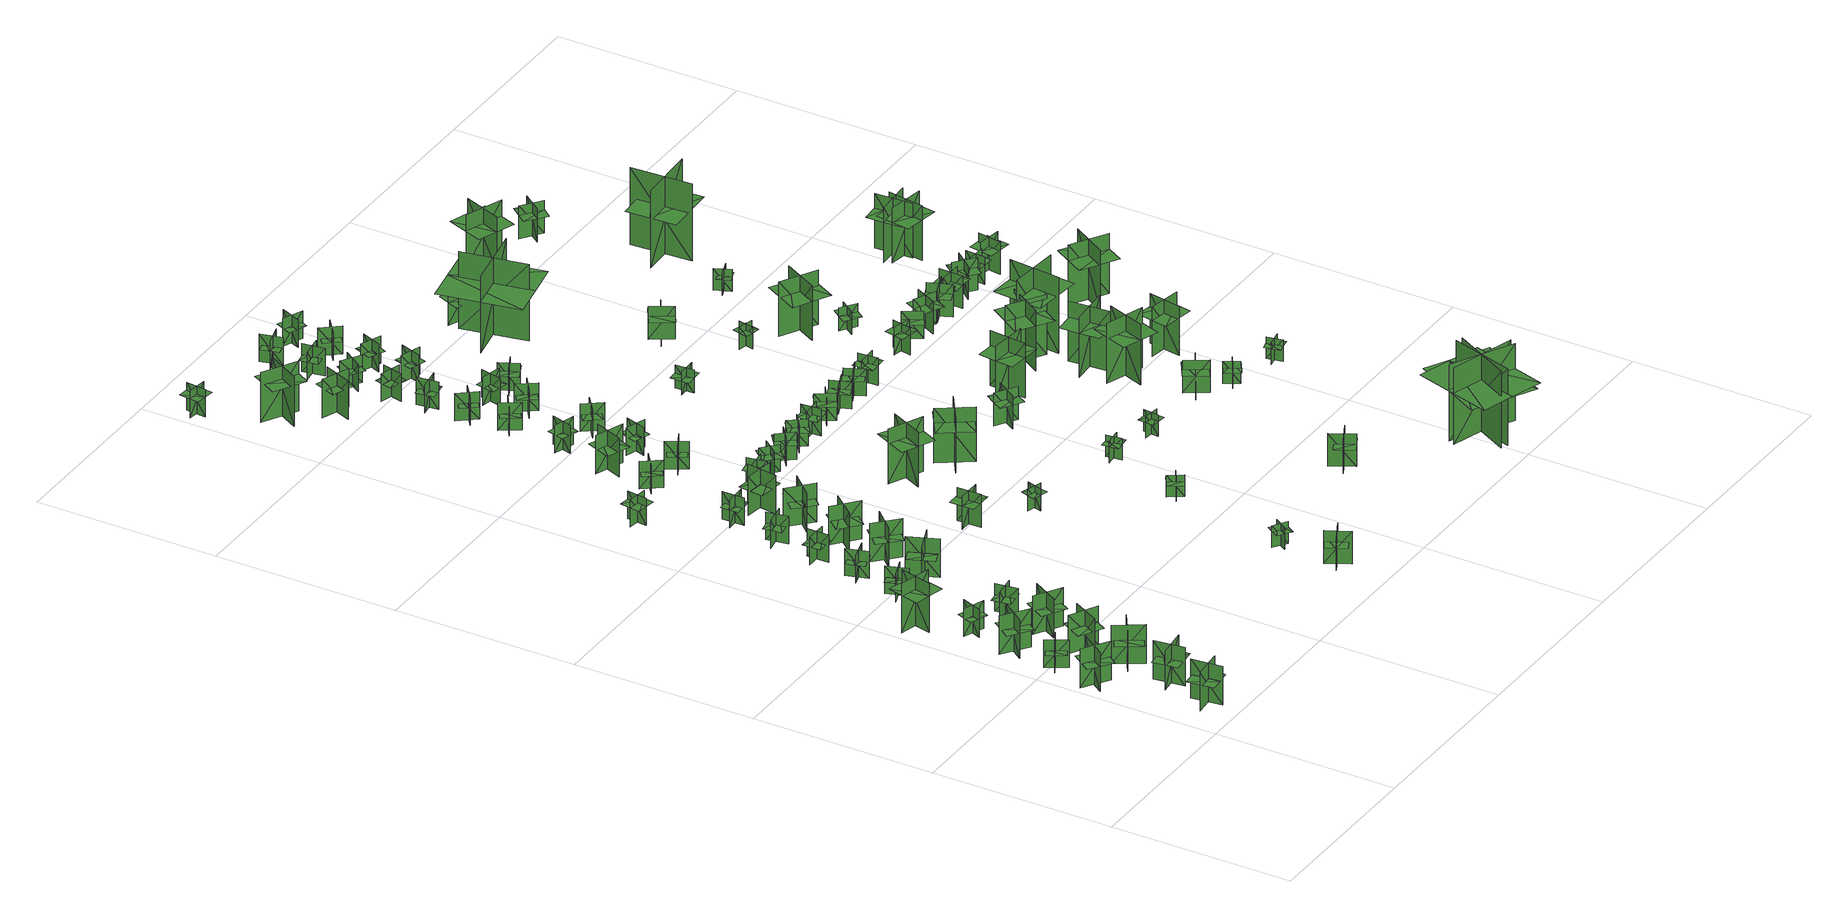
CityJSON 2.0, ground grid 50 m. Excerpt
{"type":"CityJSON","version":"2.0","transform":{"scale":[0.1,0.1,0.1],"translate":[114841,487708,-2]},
"CityObjects":{
"tree1":{"type":"SolitaryVegetationObject","geometry":[{"type":"MultiSurface","lod":"1","boundaries":[[[0,1,2]],[[0,2,3]],[[4,5,6]],[[4,6,7]],[[8,9,10]],[[8,10,11]],[[8,12,13]],[[8,13,9]]]}]},
"tree2":{"type":"SolitaryVegetationObject","geometry":[{"type":"MultiSurface","lod":"1","boundaries":[[[14,15,16]],[[14,16,17]],[[18,19,20]],[[18,20,21]],[[22,23,24]],[[22,24,25]],[[22,26,27]],[[22,27,23]]]}]},
"tree3":{"type":"SolitaryVegetationObject","geometry":[{"type":"MultiSurface","lod":"1","boundaries":[[[28,29,30]],[[28,30,31]],[[32,33,34]],[[32,34,35]],[[36,37,38]],[[36,38,39]],[[36,40,41]],[[36,41,37]]]}]},
"tree4":{"type":"SolitaryVegetationObject","geometry":[{"type":"MultiSurface","lod":"1","boundaries":[[[42,43,44]],[[42,44,45]],[[46,47,48]],[[46,48,49]],[[50,51,52]],[[50,52,53]],[[50,54,55]],[[50,55,51]]]}]},
"tree5":{"type":"SolitaryVegetationObject","geometry":[{"type":"MultiSurface","lod":"1","boundaries":[[[56,57,58]],[[56,58,59]],[[60,61,62]],[[60,62,63]],[[64,65,66]],[[64,66,67]],[[64,68,69]],[[64,69,65]]]}]},
"tree6":{"type":"SolitaryVegetationObject","geometry":[{"type":"MultiSurface","lod":"1","boundaries":[[[70,71,72]],[[70,72,73]],[[74,75,76]],[[74,76,77]],[[78,79,80]],[[78,80,81]],[[78,82,83]],[[78,83,79]]]}]},
"tree7":{"type":"SolitaryVegetationObject","geometry":[{"type":"MultiSurface","lod":"1","boundaries":[[[84,85,86]],[[84,86,87]],[[88,89,90]],[[88,90,91]],[[92,93,94]],[[92,94,95]],[[92,96,97]],[[92,97,93]]]}]},
"tree8":{"type":"SolitaryVegetationObject","geometry":[{"type":"MultiSurface","lod":"1","boundaries":[[[98,99,100]],[[98,100,101]],[[102,103,104]],[[102,104,105]],[[106,107,108]],[[106,108,109]],[[106,109,110]],[[106,110,111]]]}]},
"tree9":{"type":"SolitaryVegetationObject","geometry":[{"type":"MultiSurface","lod":"1","boundaries":[[[112,113,114]],[[112,114,115]],[[116,117,118]],[[116,118,119]],[[120,121,122]],[[120,122,123]],[[120,124,125]],[[120,125,121]]]}]},
"tree10":{"type":"SolitaryVegetationObject","geometry":[{"type":"MultiSurface","lod":"1","boundaries":[[[126,127,128]],[[126,128,129]],[[130,131,132]],[[130,132,133]],[[134,135,136]],[[134,136,137]],[[134,138,139]],[[134,139,135]]]}]},
"tree11":{"type":"SolitaryVegetationObject","geometry":[{"type":"MultiSurface","lod":"1","boundaries":[[[140,141,142]],[[140,142,143]],[[144,145,146]],[[144,146,147]],[[148,149,150]],[[148,150,151]],[[148,152,153]],[[148,153,149]]]}]},
"tree12":{"type":"SolitaryVegetationObject","geometry":[{"type":"MultiSurface","lod":"1","boundaries":[[[154,155,156]],[[154,156,157]],[[158,159,160]],[[158,160,161]],[[162,163,164]],[[162,164,165]],[[162,166,167]],[[162,167,163]]]}]},
"tree13":{"type":"SolitaryVegetationObject","geometry":[{"type":"MultiSurface","lod":"1","boundaries":[[[168,169,170]],[[168,170,171]],[[172,173,174]],[[172,174,175]],[[176,177,178]],[[176,178,179]],[[176,180,181]],[[176,181,177]]]}]},
"tree14":{"type":"SolitaryVegetationObject","geometry":[{"type":"MultiSurface","lod":"1","boundaries":[[[182,183,184]],[[182,184,185]],[[186,187,188]],[[186,188,189]],[[190,191,192]],[[190,192,193]],[[190,194,195]],[[190,195,191]]]}]},
"tree15":{"type":"SolitaryVegetationObject","geometry":[{"type":"MultiSurface","lod":"1","boundaries":[[[196,197,198]],[[196,198,199]],[[200,201,202]],[[200,202,203]],[[204,205,206]],[[204,206,207]],[[204,208,209]],[[204,209,205]]]}]},
"tree16":{"type":"SolitaryVegetationObject","geometry":[{"type":"MultiSurface","lod":"1","boundaries":[[[210,211,212]],[[210,212,213]],[[214,215,216]],[[214,216,217]],[[218,219,220]],[[218,220,221]],[[218,222,223]],[[218,223,219]]]}]},
"tree17":{"type":"SolitaryVegetationObject","geometry":[{"type":"MultiSurface","lod":"1","boundaries":[[[224,225,226]],[[224,226,227]],[[228,229,230]],[[228,230,231]],[[232,233,234]],[[232,234,235]],[[232,236,237]],[[232,237,233]]]}]},
"tree18":{"type":"SolitaryVegetationObject","geometry":[{"type":"MultiSurface","lod":"1","boundaries":[[[238,239,240]],[[238,240,241]],[[242,243,244]],[[242,244,245]],[[246,247,248]],[[246,248,249]],[[246,249,250]],[[246,250,251]]]}]},
"tree19":{"type":"SolitaryVegetationObject","geometry":[{"type":"MultiSurface","lod":"1","boundaries":[[[252,253,254]],[[252,254,255]],[[256,257,258]],[[256,258,259]],[[260,261,262]],[[260,262,263]],[[260,264,265]],[[260,265,261]]]}]},
"tree20":{"type":"SolitaryVegetationObject","geometry":[{"type":"MultiSurface","lod":"1","boundaries":[[[266,267,268]],[[266,268,269]],[[270,271,272]],[[270,272,273]],[[274,275,276]],[[274,276,277]],[[274,278,279]],[[274,279,275]]]}]},
"tree21":{"type":"SolitaryVegetationObject","geometry":[{"type":"MultiSurface","lod":"1","boundaries":[[[280,281,282]],[[280,282,283]],[[284,285,286]],[[284,286,287]],[[288,289,290]],[[288,290,291]],[[288,292,293]],[[288,293,289]]]}]},
"tree22":{"type":"SolitaryVegetationObject","geometry":[{"type":"MultiSurface","lod":"1","boundaries":[[[294,295,296]],[[294,296,297]],[[298,299,300]],[[298,300,301]],[[302,303,304]],[[302,304,305]],[[302,306,307]],[[302,307,303]]]}]},
"tree23":{"type":"SolitaryVegetationObject","geometry":[{"type":"MultiSurface","lod":"1","boundaries":[[[308,309,310]],[[308,310,311]],[[312,313,314]],[[312,314,315]],[[316,317,318]],[[316,318,319]],[[316,320,321]],[[316,321,317]]]}]},
"tree24":{"type":"SolitaryVegetationObject","geometry":[{"type":"MultiSurface","lod":"1","boundaries":[[[322,323,324]],[[322,324,325]],[[326,327,328]],[[326,328,329]],[[330,331,332]],[[330,332,333]],[[330,333,334]],[[330,334,335]]]}]},
"tree25":{"type":"SolitaryVegetationObject","geometry":[{"type":"MultiSurface","lod":"1","boundaries":[[[336,337,338]],[[336,338,339]],[[340,341,342]],[[340,342,343]],[[344,345,346]],[[344,346,347]],[[344,347,348]],[[344,348,349]]]}]},
"tree26":{"type":"SolitaryVegetationObject","geometry":[{"type":"MultiSurface","lod":"1","boundaries":[[[350,351,352]],[[350,352,353]],[[354,355,356]],[[354,356,357]],[[358,359,360]],[[358,360,361]],[[358,362,363]],[[358,363,359]]]}]},
"tree27":{"type":"SolitaryVegetationObject","geometry":[{"type":"MultiSurface","lod":"1","boundaries":[[[364,365,366]],[[364,366,367]],[[368,369,370]],[[368,370,371]],[[372,373,374]],[[372,374,375]],[[372,375,376]],[[372,376,377]]]}]},
"tree28":{"type":"SolitaryVegetationObject","geometry":[{"type":"MultiSurface","lod":"1","boundaries":[[[378,379,380]],[[378,380,381]],[[382,383,384]],[[382,384,385]],[[386,387,388]],[[386,388,389]],[[386,389,390]],[[386,390,391]]]}]},
"tree29":{"type":"SolitaryVegetationObject","geometry":[{"type":"MultiSurface","lod":"1","boundaries":[[[392,393,394]],[[392,394,395]],[[396,397,398]],[[396,398,399]],[[400,401,402]],[[400,402,403]],[[400,403,404]],[[400,404,405]]]}]},
"tree30":{"type":"SolitaryVegetationObject","geometry":[{"type":"MultiSurface","lod":"1","boundaries":[[[406,407,408]],[[406,408,409]],[[410,411,412]],[[410,412,413]],[[414,415,416]],[[414,416,417]],[[414,418,419]],[[414,419,415]]]}]},
"tree31":{"type":"SolitaryVegetationObject","geometry":[{"type":"MultiSurface","lod":"1","boundaries":[[[420,421,422]],[[420,422,423]],[[424,425,426]],[[424,426,427]],[[428,429,430]],[[428,430,431]],[[428,432,433]],[[428,433,429]]]}]},
"tree32":{"type":"SolitaryVegetationObject","geometry":[{"type":"MultiSurface","lod":"1","boundaries":[[[434,435,436]],[[434,436,437]],[[438,439,440]],[[438,440,441]],[[442,443,444]],[[442,444,445]],[[442,445,446]],[[442,446,447]]]}]},
"tree33":{"type":"SolitaryVegetationObject","geometry":[{"type":"MultiSurface","lod":"1","boundaries":[[[448,449,450]],[[448,450,451]],[[452,453,454]],[[452,454,455]],[[456,457,458]],[[456,458,459]],[[456,460,461]],[[456,461,457]]]}]},
"tree34":{"type":"SolitaryVegetationObject","geometry":[{"type":"MultiSurface","lod":"1","boundaries":[[[462,463,464]],[[462,464,465]],[[466,467,468]],[[466,468,469]],[[470,471,472]],[[470,472,473]],[[470,473,474]],[[470,474,475]]]}]},
"tree35":{"type":"SolitaryVegetationObject","geometry":[{"type":"MultiSurface","lod":"1","boundaries":[[[476,477,478]],[[476,478,479]],[[480,481,482]],[[480,482,483]],[[484,485,486]],[[484,486,487]],[[484,488,489]],[[484,489,485]]]}]},
"tree36":{"type":"SolitaryVegetationObject","geometry":[{"type":"MultiSurface","lod":"1","boundaries":[[[490,491,492]],[[490,492,493]],[[494,495,496]],[[494,496,497]],[[498,499,500]],[[498,500,501]],[[498,501,502]],[[498,502,503]]]}]},
"tree37":{"type":"SolitaryVegetationObject","geometry":[{"type":"MultiSurface","lod":"1","boundaries":[[[504,505,506]],[[504,506,507]],[[508,509,510]],[[508,510,511]],[[512,513,514]],[[512,514,515]],[[512,516,517]],[[512,517,513]]]}]},
"tree38":{"type":"SolitaryVegetationObject","geometry":[{"type":"MultiSurface","lod":"1","boundaries":[[[518,519,520]],[[518,520,521]],[[522,523,524]],[[522,524,525]],[[526,527,528]],[[526,528,529]],[[526,529,530]],[[526,530,531]]]}]},
"tree39":{"type":"SolitaryVegetationObject","geometry":[{"type":"MultiSurface","lod":"1","boundaries":[[[532,533,534]],[[532,534,535]],[[536,537,538]],[[536,538,539]],[[540,541,542]],[[540,542,543]],[[540,543,544]],[[540,544,545]]]}]},
"tree40":{"type":"SolitaryVegetationObject","geometry":[{"type":"MultiSurface","lod":"1","boundaries":[[[546,547,548]],[[546,548,549]],[[550,551,552]],[[550,552,553]],[[554,555,556]],[[554,556,557]],[[554,558,559]],[[554,559,555]]]}]},
"tree41":{"type":"SolitaryVegetationObject","geometry":[{"type":"MultiSurface","lod":"1","boundaries":[[[560,561,562]],[[560,562,563]],[[564,565,566]],[[564,566,567]],[[568,569,570]],[[568,570,571]],[[568,572,573]],[[568,573,569]]]}]},
"tree42":{"type":"SolitaryVegetationObject","geometry":[{"type":"MultiSurface","lod":"1","boundaries":[[[574,575,576]],[[574,576,577]],[[578,579,580]],[[578,580,581]],[[582,583,584]],[[582,584,585]],[[582,586,587]],[[582,587,583]]]}]},
"tree43":{"type":"SolitaryVegetationObject","geometry":[{"type":"MultiSurface","lod":"1","boundaries":[[[588,589,590]],[[588,590,591]],[[592,593,594]],[[592,594,595]],[[596,597,598]],[[596,598,599]],[[596,599,600]],[[596,600,601]]]}]},
"tree44":{"type":"SolitaryVegetationObject","geometry":[{"type":"MultiSurface","lod":"1","boundaries":[[[602,603,604]],[[602,604,605]],[[606,607,608]],[[606,608,609]],[[610,611,612]],[[610,612,613]],[[610,614,615]],[[610,615,611]]]}]},
"tree45":{"type":"SolitaryVegetationObject","geometry":[{"type":"MultiSurface","lod":"1","boundaries":[[[616,617,618]],[[616,618,619]],[[620,621,622]],[[620,622,623]],[[624,625,626]],[[624,626,627]],[[624,627,628]],[[624,628,629]]]}]},
"tree46":{"type":"SolitaryVegetationObject","geometry":[{"type":"MultiSurface","lod":"1","boundaries":[[[630,631,632]],[[630,632,633]],[[634,635,636]],[[634,636,637]],[[638,639,640]],[[638,640,641]],[[638,642,643]],[[638,643,639]]]}]},
"tree47":{"type":"SolitaryVegetationObject","geometry":[{"type":"MultiSurface","lod":"1","boundaries":[[[644,645,646]],[[644,646,647]],[[648,649,650]],[[648,650,651]],[[652,653,654]],[[652,654,655]],[[652,655,656]],[[652,656,657]]]}]},
"tree48":{"type":"SolitaryVegetationObject","geometry":[{"type":"MultiSurface","lod":"1","boundaries":[[[658,659,660]],[[658,660,661]],[[662,663,664]],[[662,664,665]],[[666,667,668]],[[666,668,669]],[[666,670,671]],[[666,671,667]]]}]},
"tree49":{"type":"SolitaryVegetationObject","geometry":[{"type":"MultiSurface","lod":"1","boundaries":[[[672,673,674]],[[672,674,675]],[[676,677,678]],[[676,678,679]],[[680,681,682]],[[680,682,683]],[[680,684,685]],[[680,685,681]]]}]},
"tree50":{"type":"SolitaryVegetationObject","geometry":[{"type":"MultiSurface","lod":"1","boundaries":[[[686,687,688]],[[686,688,689]],[[690,691,692]],[[690,692,693]],[[694,695,696]],[[694,696,697]],[[694,698,699]],[[694,699,695]]]}]},
"tree51":{"type":"SolitaryVegetationObject","geometry":[{"type":"MultiSurface","lod":"1","boundaries":[[[700,701,702]],[[700,702,703]],[[704,705,706]],[[704,706,707]],[[708,709,710]],[[708,710,711]],[[708,711,712]],[[708,712,713]]]}]},
"tree52":{"type":"SolitaryVegetationObject","geometry":[{"type":"MultiSurface","lod":"1","boundaries":[[[714,715,716]],[[714,716,717]],[[718,719,720]],[[718,720,721]],[[722,723,724]],[[722,724,725]],[[722,726,727]],[[722,727,723]]]}]},
"tree53":{"type":"SolitaryVegetationObject","geometry":[{"type":"MultiSurface","lod":"1","boundaries":[[[728,729,730]],[[728,730,731]],[[732,733,734]],[[732,734,735]],[[736,737,738]],[[736,738,739]],[[736,740,741]],[[736,741,737]]]}]},
"tree54":{"type":"SolitaryVegetationObject","geometry":[{"type":"MultiSurface","lod":"1","boundaries":[[[742,743,744]],[[742,744,745]],[[746,747,748]],[[746,748,749]],[[750,751,752]],[[750,752,753]],[[750,753,754]],[[750,754,755]]]}]},
"tree55":{"type":"SolitaryVegetationObject","geometry":[{"type":"MultiSurface","lod":"1","boundaries":[[[756,757,758]],[[756,758,759]],[[760,761,762]],[[760,762,763]],[[764,765,766]],[[764,766,767]],[[764,768,769]],[[764,769,765]]]}]},
"tree56":{"type":"SolitaryVegetationObject","geometry":[{"type":"MultiSurface","lod":"1","boundaries":[[[770,771,772]],[[770,772,773]],[[774,775,776]],[[774,776,777]],[[778,779,780]],[[778,780,781]],[[778,781,782]],[[778,782,783]]]}]},
"tree57":{"type":"SolitaryVegetationObject","geometry":[{"type":"MultiSurface","lod":"1","boundaries":[[[784,785,786]],[[784,786,787]],[[788,789,790]],[[788,790,791]],[[792,793,794]],[[792,794,795]],[[792,795,796]],[[792,796,797]]]}]},
"tree58":{"type":"SolitaryVegetationObject","geometry":[{"type":"MultiSurface","lod":"1","boundaries":[[[798,799,800]],[[798,800,801]],[[802,803,804]],[[802,804,805]],[[806,807,808]],[[806,808,809]],[[806,810,811]],[[806,811,807]]]}]},
"tree59":{"type":"SolitaryVegetationObject","geometry":[{"type":"MultiSurface","lod":"1","boundaries":[[[812,813,814]],[[812,814,815]],[[816,817,818]],[[816,818,819]],[[820,821,822]],[[820,822,823]],[[820,824,825]],[[820,825,821]]]}]},
"tree60":{"type":"SolitaryVegetationObject","geometry":[{"type":"MultiSurface","lod":"1","boundaries":[[[826,827,828]],[[826,828,829]],[[830,831,832]],[[830,832,833]],[[834,835,836]],[[834,836,837]],[[834,837,838]],[[834,838,839]]]}]},
"tree61":{"type":"SolitaryVegetationObject","geometry":[{"type":"MultiSurface","lod":"1","boundaries":[[[840,841,842]],[[840,842,843]],[[844,845,846]],[[844,846,847]],[[848,849,850]],[[848,850,851]],[[848,851,852]],[[848,852,853]]]}]},
"tree62":{"type":"SolitaryVegetationObject","geometry":[{"type":"MultiSurface","lod":"1","boundaries":[[[854,855,856]],[[854,856,857]],[[858,859,860]],[[858,860,861]],[[862,863,864]],[[862,864,865]],[[862,865,866]],[[862,866,867]]]}]},
"tree63":{"type":"SolitaryVegetationObject","geometry":[{"type":"MultiSurface","lod":"1","boundaries":[[[868,869,870]],[[868,870,871]],[[872,873,874]],[[872,874,875]],[[876,877,878]],[[876,878,879]],[[876,879,880]],[[876,880,881]]]}]},
"tree64":{"type":"SolitaryVegetationObject","geometry":[{"type":"MultiSurface","lod":"1","boundaries":[[[882,883,884]],[[882,884,885]],[[886,887,888]],[[886,888,889]],[[890,891,892]],[[890,892,893]],[[890,893,894]],[[890,894,895]]]}]},
"tree65":{"type":"SolitaryVegetationObject","geometry":[{"type":"MultiSurface","lod":"1","boundaries":[[[896,897,898]],[[896,898,899]],[[900,901,902]],[[900,902,903]],[[904,905,906]],[[904,906,907]],[[904,907,908]],[[904,908,909]]]}]},
"tree66":{"type":"SolitaryVegetationObject","geometry":[{"type":"MultiSurface","lod":"1","boundaries":[[[910,911,912]],[[910,912,913]],[[914,915,916]],[[914,916,917]],[[918,919,920]],[[918,920,921]],[[918,921,922]],[[918,922,923]]]}]},
"tree67":{"type":"SolitaryVegetationObject","geometry":[{"type":"MultiSurface","lod":"1","boundaries":[[[924,925,926]],[[924,926,927]],[[928,929,930]],[[928,930,931]],[[932,933,934]],[[932,934,935]],[[932,935,936]],[[932,936,937]]]}]},
"tree68":{"type":"SolitaryVegetationObject","geometry":[{"type":"MultiSurface","lod":"1","boundaries":[[[938,939,940]],[[938,940,941]],[[942,943,944]],[[942,944,945]],[[946,947,948]],[[946,948,949]],[[946,949,950]],[[946,950,951]]]}]},
"tree69":{"type":"SolitaryVegetationObject","geometry":[{"type":"MultiSurface","lod":"1","boundaries":[[[952,953,954]],[[952,954,955]],[[956,957,958]],[[956,958,959]],[[960,961,962]],[[960,962,963]],[[960,963,964]],[[960,964,965]]]}]},
"tree70":{"type":"SolitaryVegetationObject","geometry":[{"type":"MultiSurface","lod":"1","boundaries":[[[966,967,968]],[[966,968,969]],[[970,971,972]],[[970,972,973]],[[974,975,976]],[[974,976,977]],[[974,977,978]],[[974,978,979]]]}]},
"tree71":{"type":"SolitaryVegetationObject","geometry":[{"type":"MultiSurface","lod":"1","boundaries":[[[980,981,982]],[[980,982,983]],[[984,985,986]],[[984,986,987]],[[988,989,990]],[[988,990,991]],[[988,991,992]],[[988,992,993]]]}]},
"tree72":{"type":"SolitaryVegetationObject","geometry":[{"type":"MultiSurface","lod":"1","boundaries":[[[994,995,996]],[[994,996,997]],[[998,999,1000]],[[998,1000,1001]],[[1002,1003,1004]],[[1002,1004,1005]],[[1002,1005,1006]],[[1002,1006,1007]]]}]},
"tree73":{"type":"SolitaryVegetationObject","geometry":[{"type":"MultiSurface","lod":"1","boundaries":[[[1008,1009,1010]],[[1008,1010,1011]],[[1012,1013,1014]],[[1012,1014,1015]],[[1016,1017,1018]],[[1016,1018,1019]],[[1016,1019,1020]],[[1016,1020,1021]]]}]},
"tree74":{"type":"SolitaryVegetationObject","geometry":[{"type":"MultiSurface","lod":"1","boundaries":[[[1022,1023,1024]],[[1022,1024,1025]],[[1026,1027,1028]],[[1026,1028,1029]],[[1030,1031,1032]],[[1030,1032,1033]],[[1030,1033,1034]],[[1030,1034,1035]]]}]},
"tree75":{"type":"SolitaryVegetationObject","geometry":[{"type":"MultiSurface","lod":"1","boundaries":[[[1036,1037,1038]],[[1036,1038,1039]],[[1040,1041,1042]],[[1040,1042,1043]],[[1044,1045,1046]],[[1044,1046,1047]],[[1044,1047,1048]],[[1044,1048,1049]]]}]},
"tree76":{"type":"SolitaryVegetationObject","geometry":[{"type":"MultiSurface","lod":"1","boundaries":[[[1050,1051,1052]],[[1050,1052,1053]],[[1054,1055,1056]],[[1054,1056,1057]],[[1058,1059,1060]],[[1058,1060,1061]],[[1058,1061,1062]],[[1058,1062,1063]]]}]},
"tree77":{"type":"SolitaryVegetationObject","geometry":[{"type":"MultiSurface","lod":"1","boundaries":[[[1064,1065,1066]],[[1064,1066,1067]],[[1068,1069,1070]],[[1068,1070,1071]],[[1072,1073,1074]],[[1072,1074,1075]],[[1072,1075,1076]],[[1072,1076,1077]]]}]},
"tree78":{"type":"SolitaryVegetationObject","geometry":[{"type":"MultiSurface","lod":"1","boundaries":[[[1078,1079,1080]],[[1078,1080,1081]],[[1082,1083,1084]],[[1082,1084,1085]],[[1086,1087,1088]],[[1086,1088,1089]],[[1086,1089,1090]],[[1086,1090,1091]]]}]},
"tree79":{"type":"SolitaryVegetationObject","geometry":[{"type":"MultiSurface","lod":"1","boundaries":[[[1092,1093,1094]],[[1092,1094,1095]],[[1096,1097,1098]],[[1096,1098,1099]],[[1100,1101,1102]],[[1100,1102,1103]],[[1100,1103,1104]],[[1100,1104,1105]]]}]},
"tree80":{"type":"SolitaryVegetationObject","geometry":[{"type":"MultiSurface","lod":"1","boundaries":[[[1106,1107,1108]],[[1106,1108,1109]],[[1110,1111,1112]],[[1110,1112,1113]],[[1114,1115,1116]],[[1114,1116,1117]],[[1114,1117,1118]],[[1114,1118,1119]]]}]},
"tree81":{"type":"SolitaryVegetationObject","geometry":[{"type":"MultiSurface","lod":"1","boundaries":[[[1120,1121,1122]],[[1120,1122,1123]],[[1124,1125,1126]],[[1124,1126,1127]],[[1128,1129,1130]],[[1128,1130,1131]],[[1128,1131,1132]],[[1128,1132,1133]]]}]},
"tree82":{"type":"SolitaryVegetationObject","geometry":[{"type":"MultiSurface","lod":"1","boundaries":[[[1134,1135,1136]],[[1134,1136,1137]],[[1138,1139,1140]],[[1138,1140,1141]],[[1142,1143,1144]],[[1142,1144,1145]],[[1142,1145,1146]],[[1142,1146,1147]]]}]},
"tree83":{"type":"SolitaryVegetationObject","geometry":[{"type":"MultiSurface","lod":"1","boundaries":[[[1148,1149,1150]],[[1148,1150,1151]],[[1152,1153,1154]],[[1152,1154,1155]],[[1156,1157,1158]],[[1156,1158,1159]],[[1156,1159,1160]],[[1156,1160,1161]]]}]},
"tree84":{"type":"SolitaryVegetationObject","geometry":[{"type":"MultiSurface","lod":"1","boundaries":[[[1162,1163,1164]],[[1162,1164,1165]],[[1166,1167,1168]],[[1166,1168,1169]],[[1170,1171,1172]],[[1170,1172,1173]],[[1170,1173,1174]],[[1170,1174,1175]]]}]},
"tree85":{"type":"SolitaryVegetationObject","geometry":[{"type":"MultiSurface","lod":"1","boundaries":[[[1176,1177,1178]],[[1176,1178,1179]],[[1180,1181,1182]],[[1180,1182,1183]],[[1184,1185,1186]],[[1184,1186,1187]],[[1184,1187,1188]],[[1184,1188,1189]]]}]},
"tree86":{"type":"SolitaryVegetationObject","geometry":[{"type":"MultiSurface","lod":"1","boundaries":[[[1190,1191,1192]],[[1190,1192,1193]],[[1194,1195,1196]],[[1194,1196,1197]],[[1198,1199,1200]],[[1198,1200,1201]],[[1198,1201,1202]],[[1198,1202,1203]]]}]},
"tree87":{"type":"SolitaryVegetationObject","geometry":[{"type":"MultiSurface","lod":"1","boundaries":[[[1204,1205,1206]],[[1204,1206,1207]],[[1208,1209,1210]],[[1208,1210,1211]],[[1212,1213,1214]],[[1212,1214,1215]],[[1212,1215,1216]],[[1212,1216,1217]]]}]},
"tree88":{"type":"SolitaryVegetationObject","geometry":[{"type":"MultiSurface","lod":"1","boundaries":[[[1218,1219,1220]],[[1218,1220,1221]],[[1222,1223,1224]],[[1222,1224,1225]],[[1226,1227,1228]],[[1226,1228,1229]],[[1226,1229,1230]],[[1226,1230,1231]]]}]},
"tree89":{"type":"SolitaryVegetationObject","geometry":[{"type":"MultiSurface","lod":"1","boundaries":[[[1232,1233,1234]],[[1232,1234,1235]],[[1236,1237,1238]],[[1236,1238,1239]],[[1240,1241,1242]],[[1240,1242,1243]],[[1240,1243,1244]],[[1240,1244,1245]]]}]},
"tree90":{"type":"SolitaryVegetationObject","geometry":[{"type":"MultiSurface","lod":"1","boundaries":[[[1246,1247,1248]],[[1246,1248,1249]],[[1250,1251,1252]],[[1250,1252,1253]],[[1254,1255,1256]],[[1254,1256,1257]],[[1254,1257,1258]],[[1254,1258,1259]]]}]},
"tree91":{"type":"SolitaryVegetationObject","geometry":[{"type":"MultiSurface","lod":"1","boundaries":[[[1260,1261,1262]],[[1260,1262,1263]],[[1264,1265,1266]],[[1264,1266,1267]],[[1268,1269,1270]],[[1268,1270,1271]],[[1268,1271,1272]],[[1268,1272,1273]]]}]},
"tree92":{"type":"SolitaryVegetationObject","geometry":[{"type":"MultiSurface","lod":"1","boundaries":[[[1274,1275,1276]],[[1274,1276,1277]],[[1278,1279,1280]],[[1278,1280,1281]],[[1282,1283,1284]],[[1282,1284,1285]],[[1282,1285,1286]],[[1282,1286,1287]]]}]},
"tree93":{"type":"SolitaryVegetationObject","geometry":[{"type":"MultiSurface","lod":"1","boundaries":[[[1288,1289,1290]],[[1288,1290,1291]],[[1292,1293,1294]],[[1292,1294,1295]],[[1296,1297,1298]],[[1296,1298,1299]],[[1296,1300,1301]],[[1296,1301,1297]]]}]},
"tree94":{"type":"SolitaryVegetationObject","geometry":[{"type":"MultiSurface","lod":"1","boundaries":[[[1302,1303,1304]],[[1302,1304,1305]],[[1306,1307,1308]],[[1306,1308,1309]],[[1310,1311,1312]],[[1310,1312,1313]],[[1310,1313,1314]],[[1310,1314,1315]]]}]},
"tree95":{"type":"SolitaryVegetationObject","geometry":[{"type":"MultiSurface","lod":"1","boundaries":[[[1316,1317,1318]],[[1316,1318,1319]],[[1320,1321,1322]],[[1320,1322,1323]],[[1324,1325,1326]],[[1324,1326,1327]],[[1324,1327,1328]],[[1324,1328,1329]]]}]},
"tree96":{"type":"SolitaryVegetationObject","geometry":[{"type":"MultiSurface","lod":"1","boundaries":[[[1330,1331,1332]],[[1330,1332,1333]],[[1334,1335,1336]],[[1334,1336,1337]],[[1338,1339,1340]],[[1338,1340,1341]],[[1338,1341,1342]],[[1338,1342,1343]]]}]},
"tree97":{"type":"SolitaryVegetationObject","geometry":[{"type":"MultiSurface","lod":"1","boundaries":[[[1344,1345,1346]],[[1344,1346,1347]],[[1348,1349,1350]],[[1348,1350,1351]],[[1352,1353,1354]],[[1352,1354,1355]],[[1352,1355,1356]],[[1352,1356,1357]]]}]},
"tree98":{"type":"SolitaryVegetationObject","geometry":[{"type":"MultiSurface","lod":"1","boundaries":[[[1358,1359,1360]],[[1358,1360,1361]],[[1362,1363,1364]],[[1362,1364,1365]],[[1366,1367,1368]],[[1366,1368,1369]],[[1366,1369,1370]],[[1366,1370,1371]]]}]}
},
"vertices":[
[123,51,10],[113,134,10],[113,134,119],[123,51,119],[155,92,10],[155,92,119],[71,83,119],[71,83,10],[119,56,77],[110,129,77],[76,125,77],[85,52,77],[154,60,77],[145,133,77],
[19,389,9],[89,342,9],[89,342,119],[19,389,119],[29,338,9],[29,338,119],[77,407,119],[77,407,9],[25,389,77],[86,348,77],[105,376,77],[45,417,77],[5,360,77],[66,318,77],
[55,511,11],[85,458,11],[85,458,89],[55,511,89],[45,474,11],[45,474,89],[98,504,89],[98,504,11],[59,508,59],[85,463,59],[106,475,59],[81,520,59],[37,496,59],[63,450,59],
[112,205,10],[195,216,10],[195,216,119],[112,205,119],[154,173,10],[154,173,119],[143,257,119],[143,257,10],[117,209,77],[190,218,77],[185,252,77],[112,243,77],[121,174,77],[194,183,77],
[54,635,10],[123,585,10],[123,585,119],[54,635,119],[63,583,10],[63,583,119],[112,651,119],[112,651,10],[61,634,77],[120,591,77],[140,619,77],[81,662,77],[40,606,77],[99,563,77],
[152,379,10],[197,308,10],[197,308,119],[152,379,119],[141,327,10],[141,327,119],[212,372,119],[212,372,10],[158,376,77],[197,314,77],[226,333,77],[187,394,77],[128,357,77],[168,295,77],
[215,452,9],[141,493,9],[141,493,118],[215,452,118],[200,503,9],[200,503,118],[159,429,118],[159,429,9],[209,452,76],[145,487,76],[128,457,76],[192,422,76],[226,483,76],[162,518,76],
[22,889,10],[112,867,10],[112,867,149],[22,889,149],[57,832,10],[79,921,10],[79,921,149],[57,832,149],[57,832,113],[101,821,113],[122,911,113],[79,921,113],[36,932,113],[14,842,113],
[80,749,12],[137,727,12],[137,727,90],[80,749,90],[96,715,12],[96,715,90],[118,771,90],[118,771,12],[85,750,60],[134,731,60],[143,754,60],[94,773,60],[76,727,60],[125,708,60],
[174,611,10],[246,568,10],[246,568,119],[174,611,119],[187,560,10],[187,560,119],[230,632,119],[230,632,10],[180,611,77],[243,573,77],[261,603,77],[198,641,77],[162,581,77],[225,543,77],
[254,724,9],[194,715,9],[194,715,87],[254,724,87],[224,746,9],[224,746,87],[232,686,87],[232,686,9],[250,721,57],[198,713,57],[202,689,57],[254,696,57],[247,746,57],[195,739,57],
[180,960,9],[160,1017,9],[160,1017,87],[180,960,87],[196,995,9],[196,995,87],[139,974,87],[139,974,9],[177,963,57],[159,1012,57],[136,1004,57],[154,955,57],[201,972,57],[183,1021,57],
[169,1103,8],[227,1120,8],[227,1120,85],[169,1103,85],[203,1085,8],[203,1085,85],[185,1143,85],[185,1143,8],[172,1106,55],[223,1121,55],[216,1145,55],[165,1130,55],[180,1082,55],[230,1097,55],
[291,938,10],[259,1016,10],[259,1016,119],[291,938,119],[311,987,10],[311,987,119],[233,955,119],[233,955,10],[286,942,77],[258,1009,77],[226,996,77],[254,928,77],[318,955,77],[290,1023,77],
[244,1240,9],[184,1240,9],[184,1240,87],[244,1240,87],[217,1266,9],[217,1266,87],[217,1206,87],[217,1206,9],[240,1237,57],[188,1237,57],[188,1213,57],[240,1213,57],[240,1262,57],[188,1263,57],
[271,1123,8],[331,1065,8],[331,1065,117],[271,1123,117],[272,1071,8],[272,1071,117],[331,1131,117],[331,1131,8],[277,1122,75],[330,1071,75],[353,1095,75],[301,1147,75],[252,1097,75],[305,1045,75],
[266,1372,7],[206,1362,7],[206,1362,85],[266,1372,85],[235,1393,7],[235,1393,85],[245,1334,85],[245,1334,7],[262,1369,55],[211,1360,55],[214,1336,55],[266,1345,55],[258,1394,55],[207,1385,55],
[141,1672,11],[148,1727,11],[148,1727,88],[141,1672,88],[170,1694,11],[115,1701,11],[115,1701,88],[170,1694,88],[170,1694,66],[173,1722,66],[118,1729,66],[115,1701,66],[111,1674,66],[166,1667,66],
[342,1253,8],[287,1189,8],[287,1189,117],[342,1253,117],[289,1248,8],[289,1248,117],[353,1193,117],[353,1193,8],[341,1246,75],[293,1190,75],[319,1168,75],[367,1224,75],[314,1269,75],[266,1213,75],
[236,1494,9],[296,1496,9],[296,1496,87],[236,1494,87],[263,1469,9],[263,1469,87],[262,1529,87],[262,1529,9],[240,1497,57],[292,1498,57],[292,1523,57],[239,1521,57],[240,1472,57],[293,1473,57],
[312,1323,10],[370,1384,10],[370,1384,119],[312,1323,119],[365,1325,10],[365,1325,119],[304,1383,119],[304,1383,10],[313,1329,77],[364,1382,77],[339,1406,77],[289,1353,77],[339,1305,77],[390,1358,77],
[394,1474,7],[311,1485,7],[311,1485,116],[394,1474,116],[362,1516,7],[362,1516,116],[351,1432,116],[351,1432,7],[389,1471,74],[316,1481,74],[311,1447,74],[384,1438,74],[393,1507,74],[320,1516,74],
[285,1775,7],[321,1727,7],[321,1727,85],[285,1775,85],[280,1738,7],[280,1738,85],[328,1774,85],[328,1774,7],[289,1774,55],[321,1732,55],[340,1746,55],[308,1788,55],[269,1758,55],[300,1716,55],
[538,1034,12],[539,968,12],[539,968,105],[538,1034,105],[507,1002,12],[573,1003,12],[573,1003,105],[507,1002,105],[507,1002,79],[507,969,79],[574,970,79],[573,1003,79],[573,1037,79],[506,1036,79],
[810,169,12],[842,107,12],[842,107,105],[810,169,105],[796,126,12],[796,126,105],[858,158,105],[858,158,12],[796,126,75],[810,100,75],[859,126,75],[846,152,75],[832,178,75],[783,152,75],
[335,1920,11],[304,1841,11],[304,1841,120],[335,1920,120],[287,1898,11],[287,1898,120],[365,1868,120],[365,1868,11],[336,1914,78],[310,1845,78],[341,1833,78],[368,1901,78],[303,1926,78],[276,1858,78],
[457,1536,11],[402,1528,11],[402,1528,88],[457,1536,88],[427,1559,11],[435,1504,11],[435,1504,88],[427,1559,88],[427,1559,67],[400,1554,67],[408,1500,67],[435,1504,67],[463,1508,67],[455,1563,67],
[17,2873,12],[72,2867,12],[72,2867,89],[17,2873,89],[40,2844,12],[46,2899,12],[46,2899,89],[40,2844,89],[40,2844,68],[67,2841,68],[73,2896,68],[46,2899,68],[18,2902,68],[12,2847,68],
[848,290,12],[811,315,12],[811,315,73],[848,290,73],[842,319,12],[818,282,12],[818,282,73],[842,319,73],[842,319,56],[824,331,56],[800,294,56],[818,282,56],[837,270,56],[861,307,56],
[389,1727,7],[442,1756,7],[442,1756,85],[389,1727,85],[426,1717,7],[426,1717,85],[396,1769,85],[396,1769,7],[391,1731,55],[437,1756,55],[425,1778,55],[379,1752,55],[404,1709,55],[450,1734,55],
[82,2713,15],[174,2661,15],[174,2661,156],[82,2713,156],[105,2633,15],[157,2725,15],[157,2725,156],[105,2633,156],[90,2709,120],[174,2661,120],[195,2698,120],[110,2746,120],[69,2672,120],[154,2625,120],
[675,881,13],[688,923,13],[688,923,75],[675,881,75],[701,895,13],[659,907,13],[659,907,75],[701,895,75],[701,895,58],[707,916,58],[665,928,58],[659,907,58],[652,886,58],[695,874,58],
[319,2031,12],[377,2013,12],[377,2013,90],[319,2031,90],[337,1998,12],[337,1998,90],[355,2055,90],[355,2055,12],[324,2032,60],[374,2016,60],[381,2040,60],[331,2055,60],[316,2008,60],[366,1992,60],
[519,1517,12],[477,1553,12],[477,1553,89],[519,1517,89],[516,1554,12],[481,1512,12],[481,1512,89],[516,1554,89],[516,1554,67],[495,1572,67],[460,1530,67],[481,1512,67],[502,1494,67],[538,1536,67],
[423,1842,9],[442,1900,9],[442,1900,87],[423,1842,87],[457,1860,9],[457,1860,87],[400,1878,87],[400,1878,9],[422,1847,57],[439,1897,57],[416,1904,57],[399,1854,57],[446,1839,57],[463,1889,57],
[253,2567,13],[177,2597,13],[177,2597,122],[253,2567,122],[232,2615,13],[232,2615,122],[202,2539,122],[202,2539,13],[232,2615,88],[200,2627,88],[176,2567,88],[208,2554,88],[239,2542,88],[263,2602,88],
[341,2203,11],[374,2153,11],[374,2153,89],[341,2203,89],[333,2166,11],[333,2166,89],[384,2199,89],[384,2199,11],[345,2201,59],[374,2157,59],[394,2171,59],[365,2215,59],[324,2187,59],[352,2143,59],
[602,1264,11],[694,1220,11],[694,1220,166],[602,1264,166],[627,1194,11],[671,1286,11],[671,1286,166],[627,1194,166],[627,1194,125],[671,1172,125],[716,1265,125],[671,1286,125],[627,1307,125],[582,1215,125],
[554,1554,12],[588,1511,12],[588,1511,89],[554,1554,89],[549,1518,12],[593,1552,12],[593,1552,89],[549,1518,89],[549,1518,68],[566,1496,68],[610,1530,68],[593,1552,68],[576,1574,68],[532,1540,68],
[330,2273,10],[377,2309,10],[377,2309,88],[330,2273,88],[367,2268,10],[367,2268,88],[330,2316,88],[330,2316,10],[331,2277,58],[373,2309,58],[358,2328,58],[316,2296,58],[347,2257,58],[388,2289,58],
[474,2024,12],[426,1987,12],[426,1987,90],[474,2024,90],[436,2028,12],[436,2028,90],[473,1981,90],[473,1981,12],[472,2020,60],[430,1988,60],[445,1968,60],[487,2000,60],[457,2040,60],[415,2008,60],
[322,2395,13],[381,2404,13],[381,2404,91],[322,2395,91],[352,2373,13],[352,2373,91],[344,2432,91],[344,2432,13],[325,2398,61],[377,2406,61],[374,2430,61],[322,2422,61],[329,2373,61],[381,2381,61],
[877,619,14],[914,643,14],[914,643,75],[877,619,75],[906,613,14],[882,650,14],[882,650,75],[906,613,75],[906,613,58],[924,625,58],[900,662,58],[882,650,58],[863,638,58],[887,601,58],
[374,2497,12],[316,2513,12],[316,2513,90],[374,2497,90],[355,2529,12],[355,2529,90],[339,2471,90],[339,2471,12],[370,2495,60],[319,2509,60],[312,2486,60],[363,2472,60],[376,2520,60],[326,2534,60],
[654,1517,13],[621,1561,13],[621,1561,89],[654,1517,89],[659,1553,13],[615,1520,13],[615,1520,89],[659,1553,89],[659,1553,68],[643,1575,68],[598,1542,68],[615,1520,68],[631,1498,68],[676,1531,68],
[469,2162,13],[434,2211,13],[434,2211,91],[469,2162,91],[475,2199,13],[475,2199,91],[426,2164,91],[426,2164,13],[465,2164,61],[434,2206,61],[414,2192,61],[445,2149,61],[485,2178,61],[455,2221,61],
[800,1133,10],[743,1218,10],[743,1218,164],[800,1133,164],[814,1206,10],[729,1149,10],[729,1149,164],[814,1206,164],[814,1206,124],[787,1247,124],[702,1190,124],[729,1149,124],[757,1108,124],[842,1165,124],
[369,2597,12],[318,2630,12],[318,2630,89],[369,2597,89],[361,2634,12],[361,2634,89],[328,2584,89],[328,2584,12],[364,2597,60],[320,2626,60],[307,2605,60],[351,2577,60],[378,2619,60],[334,2647,60],
[457,2314,11],[444,2255,11],[444,2255,89],[457,2314,89],[425,2293,11],[425,2293,89],[484,2281,89],[484,2281,11],[458,2310,59],[448,2258,59],[471,2253,59],[482,2305,59],[434,2315,59],[423,2264,59],
[369,2726,13],[310,2717,13],[310,2717,91],[369,2726,91],[339,2748,13],[339,2748,91],[348,2688,91],[348,2688,13],[366,2723,61],[314,2715,61],[318,2691,61],[370,2699,61],[362,2748,61],[310,2740,61],
[710,1513,13],[705,1568,13],[705,1568,90],[710,1513,90],[734,1541,13],[678,1536,13],[678,1536,90],[734,1541,90],[734,1541,68],[731,1568,68],[676,1563,68],[678,1536,68],[681,1508,68],[736,1513,68],
[315,2823,9],[373,2840,9],[373,2840,87],[315,2823,87],[348,2805,9],[348,2805,87],[332,2863,87],[332,2863,9],[318,2827,57],[369,2841,57],[362,2865,57],[312,2850,57],[325,2802,57],[376,2817,57],
[436,2478,13],[455,2535,13],[455,2535,91],[436,2478,91],[470,2495,13],[470,2495,91],[413,2514,91],[413,2514,13],[435,2482,61],[452,2532,61],[429,2540,61],[412,2490,61],[459,2474,61],[476,2524,61],
[492,2260,12],[542,2284,12],[542,2284,89],[492,2260,89],[527,2248,12],[503,2298,12],[503,2298,89],[527,2248,89],[527,2248,67],[552,2260,67],[528,2310,67],[503,2298,67],[478,2286,67],[502,2236,67],
[433,2589,11],[456,2644,11],[456,2644,89],[433,2589,89],[468,2603,11],[468,2603,89],[412,2627,89],[412,2627,11],[432,2593,59],[453,2641,59],[430,2651,59],[410,2603,59],[455,2583,59],[476,2632,59],
[995,854,14],[951,849,14],[951,849,75],[995,854,75],[972,872,14],[978,829,14],[978,829,75],[972,872,75],[972,872,58],[950,870,58],[956,826,58],[978,829,58],[1000,831,58],[994,875,58],
[756,1525,13],[802,1556,13],[802,1556,90],[756,1525,90],[792,1518,13],[761,1564,13],[761,1564,90],[792,1518,90],[792,1518,68],[815,1533,68],[784,1579,68],[761,1564,68],[738,1548,68],[769,1502,68],
[422,2709,12],[469,2746,12],[469,2746,90],[422,2709,90],[460,2705,12],[460,2705,90],[422,2752,90],[422,2752,12],[424,2713,60],[465,2746,60],[449,2765,60],[408,2732,60],[439,2693,60],[480,2726,60],
[416,2847,13],[471,2823,13],[471,2823,91],[416,2847,91],[430,2812,13],[430,2812,91],[454,2867,91],[454,2867,13],[420,2848,61],[469,2827,61],[478,2849,61],[430,2870,61],[410,2825,61],[458,2804,61],
[708,1902,11],[759,1904,11],[759,1904,76],[708,1902,76],[731,1881,11],[731,1881,76],[729,1932,76],[729,1932,11],[731,1881,53],[758,1882,53],[757,1932,53],[729,1932,53],[702,1931,53],[703,1880,53],
[869,1550,13],[817,1529,13],[817,1529,90],[869,1550,90],[835,1565,13],[855,1513,13],[855,1513,90],[835,1565,90],[835,1565,68],[809,1554,68],[829,1503,68],[855,1513,68],[881,1523,68],[861,1575,68],
[1194,337,13],[1256,370,13],[1256,370,106],[1194,337,106],[1237,325,13],[1237,325,106],[1204,386,106],[1204,386,13],[1237,325,77],[1263,338,77],[1237,388,77],[1211,374,77],[1185,360,77],[1212,311,77],
[970,1130,14],[1006,1186,14],[1006,1186,107],[970,1130,107],[1014,1140,14],[958,1176,14],[958,1176,107],[1014,1140,107],[1014,1140,81],[1032,1167,81],[976,1203,81],[958,1176,81],[940,1148,81],[996,1112,81],
[1115,808,14],[1120,852,14],[1120,852,75],[1115,808,75],[1138,826,14],[1094,831,14],[1094,831,75],[1138,826,75],[1138,826,58],[1140,848,58],[1096,853,58],[1094,831,58],[1092,809,58],[1136,804,58],
[902,1564,12],[926,1514,12],[926,1514,89],[902,1564,89],[890,1530,12],[940,1554,12],[940,1554,89],[890,1530,89],[890,1530,68],[902,1505,68],[952,1529,68],[940,1554,68],[928,1579,68],[878,1555,68],
[1007,1544,12],[952,1541,12],[952,1541,89],[1007,1544,89],[980,1569,12],[983,1514,12],[983,1514,89],[980,1569,89],[980,1569,68],[953,1568,68],[955,1512,68],[983,1514,68],[1011,1515,68],[1008,1570,68],
[629,2418,13],[629,2418,230],[812,2453,230],[812,2453,13],[702,2521,13],[702,2521,230],[736,2344,230],[736,2344,13],[696,2548,159],[604,2531,159],[647,2310,159],[739,2328,159],[831,2346,159],[788,2566,159],
[1124,1282,9],[1115,1180,9],[1115,1180,164],[1124,1282,164],[1067,1234,9],[1169,1224,9],[1169,1224,164],[1067,1234,164],[1067,1234,123],[1063,1185,123],[1165,1175,123],[1169,1224,123],[1174,1273,123],[1072,1283,123],
[739,2566,14],[713,2505,14],[713,2505,106],[739,2566,106],[698,2549,14],[759,2523,14],[759,2523,106],[698,2549,106],[698,2549,80],[685,2519,80],[746,2493,80],[759,2523,80],[772,2554,80],[711,2580,80],
[934,2092,11],[877,2057,11],[877,2057,103],[934,2092,103],[891,2102,11],[925,2046,11],[925,2046,103],[891,2102,103],[891,2102,77],[863,2085,77],[897,2029,77],[925,2046,77],[954,2063,77],[920,2120,77],
[1005,1880,10],[962,1890,10],[962,1890,72],[1005,1880,72],[989,1905,10],[979,1862,10],[979,1862,72],[989,1905,72],[989,1905,55],[968,1910,55],[958,1867,55],[979,1862,55],[1001,1857,55],[1011,1900,55],
[1445,175,12],[1445,175,229],[1625,121,229],[1625,121,12],[1558,233,12],[1558,233,229],[1506,60,229],[1506,60,12],[1566,259,158],[1476,286,158],[1412,71,158],[1501,44,158],[1591,17,158],[1655,232,158],
[1453,192,12],[1453,192,229],[1617,103,229],[1617,103,12],[1574,226,12],[1574,226,229],[1488,67,229],[1488,67,12],[1588,250,158],[1506,295,158],[1398,98,158],[1480,53,158],[1562,8,158],[1670,205,158],
[1321,860,13],[1356,803,13],[1356,803,105],[1321,860,105],[1310,817,13],[1367,851,13],[1367,851,105],[1310,817,105],[1310,817,80],[1328,788,80],[1384,823,80],[1367,851,80],[1349,880,80],[1293,845,80],
[1153,1570,14],[1141,1516,14],[1141,1516,91],[1153,1570,91],[1122,1550,14],[1176,1539,14],[1176,1539,91],[1122,1550,91],[1122,1550,69],[1116,1523,69],[1170,1512,69],[1176,1539,69],[1181,1566,69],[1127,1577,69],
[1273,1044,9],[1379,1006,9],[1379,1006,179],[1273,1044,179],[1309,970,9],[1347,1076,9],[1347,1076,179],[1309,970,179],[1309,970,135],[1360,952,135],[1398,1058,135],[1347,1076,135],[1296,1094,135],[1258,988,135],
[1314,1236,10],[1220,1297,10],[1220,1297,180],[1314,1236,180],[1297,1316,10],[1236,1221,10],[1236,1221,180],[1297,1316,180],[1297,1316,136],[1251,1345,136],[1190,1251,136],[1236,1221,136],[1281,1192,136],[1342,1287,136],
[1431,761,12],[1409,799,12],[1409,799,74],[1431,761,74],[1439,790,12],[1401,767,12],[1401,767,74],[1439,790,74],[1439,790,56],[1427,809,56],[1389,786,56],[1401,767,56],[1412,748,56],[1450,771,56],
[1315,1176,10],[1324,1064,10],[1324,1064,180],[1315,1176,180],[1262,1114,10],[1374,1122,10],[1374,1122,180],[1262,1114,180],[1262,1114,135],[1266,1060,135],[1378,1068,135],[1374,1122,135],[1370,1176,135],[1258,1168,135],
[1163,1786,7],[1066,1839,7],[1066,1839,161],[1163,1786,161],[1143,1857,7],[1090,1760,7],[1090,1760,161],[1143,1857,161],[1143,1857,117],[1094,1884,117],[1041,1786,117],[1090,1760,117],[1138,1733,117],[1191,1831,117],
[1188,1535,14],[1236,1563,14],[1236,1563,91],[1188,1535,91],[1224,1526,14],[1195,1573,14],[1195,1573,91],[1224,1526,91],[1224,1526,69],[1248,1540,69],[1219,1587,69],[1195,1573,69],[1172,1559,69],[1201,1511,69],
[1184,1728,13],[1154,1687,13],[1154,1687,77],[1184,1728,77],[1153,1723,13],[1153,1723,77],[1194,1694,77],[1194,1694,13],[1153,1723,55],[1137,1701,55],[1178,1672,55],[1194,1694,55],[1210,1716,55],[1169,1745,55],
[1334,1214,9],[1346,1356,9],[1346,1356,225],[1334,1214,225],[1414,1282,9],[1271,1294,9],[1271,1294,225],[1414,1282,225],[1414,1282,169],[1419,1350,169],[1277,1362,169],[1271,1294,169],[1265,1225,169],[1408,1213,169],
[1298,1535,13],[1239,1565,13],[1239,1565,105],[1298,1535,105],[1284,1577,13],[1255,1518,13],[1255,1518,105],[1284,1577,105],[1284,1577,79],[1254,1592,79],[1225,1532,79],[1255,1518,79],[1284,1503,79],[1314,1562,79],
[1470,956,11],[1486,1047,11],[1486,1047,150],[1470,956,150],[1525,995,11],[1434,1011,11],[1434,1011,150],[1525,995,150],[1525,995,113],[1533,1039,113],[1442,1055,113],[1434,1011,113],[1426,968,113],[1517,952,113],
[1584,749,14],[1541,740,14],[1541,740,75],[1584,749,75],[1559,765,14],[1568,722,14],[1568,722,75],[1559,765,75],[1559,765,58],[1538,760,58],[1547,717,58],[1568,722,58],[1590,726,58],[1581,770,58],
[1154,2048,13],[1197,2064,13],[1197,2064,75],[1154,2048,75],[1181,2036,13],[1181,2036,75],[1164,2079,75],[1164,2079,13],[1181,2036,56],[1199,2042,56],[1186,2077,56],[1168,2070,56],[1150,2063,56],[1163,2029,56],
[952,2646,10],[1056,2607,10],[1056,2607,163],[952,2646,163],[982,2578,10],[1021,2682,10],[1021,2682,163],[982,2578,163],[982,2578,120],[1034,2559,120],[1073,2663,120],[1021,2682,120],[969,2701,120],[930,2598,120],
[1322,1576,13],[1347,1515,13],[1347,1515,105],[1322,1576,105],[1305,1536,13],[1366,1560,13],[1366,1560,105],[1305,1536,105],[1305,1536,79],[1317,1505,79],[1379,1529,79],[1366,1560,79],[1354,1591,79],[1292,1567,79],
[1425,1550,13],[1359,1551,13],[1359,1551,105],[1425,1550,105],[1394,1582,13],[1393,1516,13],[1393,1516,105],[1394,1582,105],[1394,1582,79],[1361,1583,79],[1360,1516,79],[1393,1516,79],[1427,1515,79],[1428,1581,79],
[1434,1570,13],[1485,1527,13],[1485,1527,105],[1434,1570,105],[1437,1526,13],[1480,1577,13],[1480,1577,105],[1437,1526,105],[1437,1526,79],[1463,1505,79],[1506,1555,79],[1480,1577,79],[1455,1598,79],[1412,1548,79],
[1143,2559,13],[1183,2612,13],[1183,2612,106],[1143,2559,106],[1187,2565,13],[1134,2605,13],[1134,2605,106],[1187,2565,106],[1187,2565,80],[1207,2591,80],[1154,2631,80],[1134,2605,80],[1114,2579,80],[1166,2538,80],
[1179,2263,11],[1347,2272,11],[1347,2272,229],[1179,2263,229],[1258,2193,11],[1258,2193,229],[1249,2361,229],[1249,2361,11],[1189,2270,145],[1336,2278,145],[1332,2347,145],[1185,2338,145],[1193,2199,145],[1340,2207,145],
[1558,1228,9],[1616,1325,9],[1616,1325,179],[1558,1228,179],[1637,1249,9],[1541,1307,9],[1541,1307,179],[1637,1249,179],[1637,1249,135],[1666,1295,135],[1569,1353,135],[1541,1307,135],[1513,1261,135],[1609,1202,135],
[1517,1527,13],[1520,1582,13],[1520,1582,90],[1517,1527,90],[1545,1551,13],[1490,1554,13],[1490,1554,90],[1545,1551,90],[1545,1551,69],[1546,1579,69],[1491,1582,69],[1490,1554,69],[1488,1527,69],[1543,1524,69],
[1585,1583,13],[1575,1517,13],[1575,1517,105],[1585,1583,105],[1549,1557,13],[1615,1547,13],[1615,1547,105],[1549,1557,105],[1549,1557,80],[1544,1524,80],[1610,1514,80],[1615,1547,80],[1620,1580,80],[1554,1589,80],
[1552,1814,12],[1537,1713,12],[1537,1713,167],[1552,1814,167],[1492,1770,12],[1593,1754,12],[1593,1754,167],[1492,1770,167],[1492,1770,126],[1485,1721,126],[1586,1706,126],[1593,1754,126],[1601,1803,126],[1499,1818,126],
[1537,1740,11],[1531,1842,11],[1531,1842,166],[1537,1740,166],[1587,1796,11],[1484,1790,11],[1484,1790,166],[1587,1796,166],[1587,1796,125],[1584,1845,125],[1482,1839,125],[1484,1790,125],[1487,1741,125],[1590,1747,125]
]}
